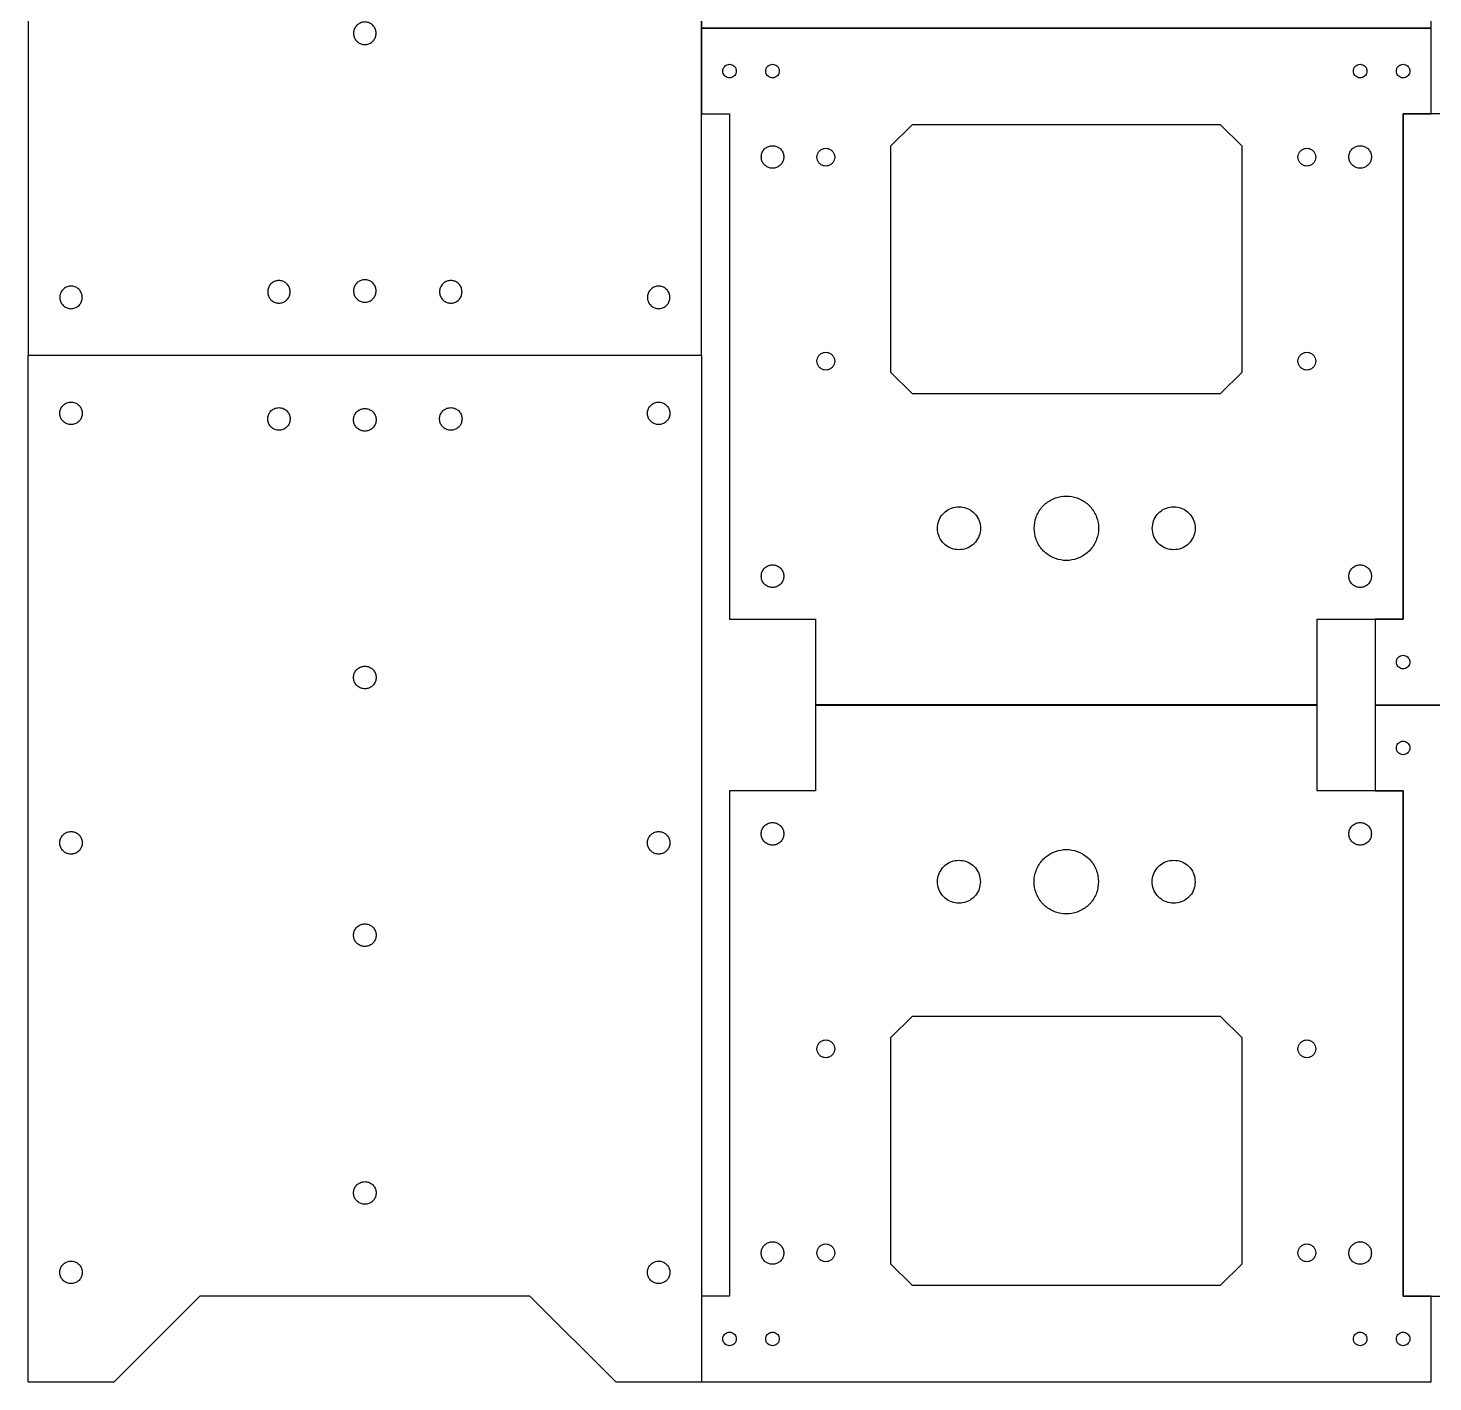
# Model space of a CAD drawing. Extents: x -80 to 731, y 0 to 550.
# Drawn here: x -79.9 to 247.2, y 0.1 to 315.3 of the extents above; entities that cross this region are included whole.
import ezdxf

# ---------------------------------------------------------------- set-up
doc = ezdxf.new("R2010")
doc.units = 0
doc.layers.add('Layer_1', color=7, linetype='CONTINUOUS')

msp = doc.modelspace()

# ---------------------------------------------------------------- linework, layer by layer
at = {"layer": 'Layer_1', "color": 7}
for p, q in [((-79.85889, 478.141093), (-79.85889, 239.141103)), ((76.941113, 239.141103), (76.941113, 478.141093)), ((76.941113, 335.341074), (76.941113, 315.341086)), ((246.741112, 315.341086), (246.741112, 335.341074)), ((1.166111, 314.141103), (1.166111, 314.141103)), ((246.741112, 315.341086), (76.941113, 315.341086)), ((76.941113, 315.341086), (76.941113, 295.341098)), ((76.941113, 315.341086), (246.741112, 315.341086)), ((246.741112, 295.341098), (246.741112, 315.341086)), ((81.866113, 305.341106), (81.866113, 305.341106)), ((91.866113, 305.341106), (91.866113, 305.341106)), ((228.666113, 305.341106), (228.666113, 305.341106)), ((238.666113, 305.341106), (238.666113, 305.341106)), ((76.941113, 295.341098), (83.441111, 295.341098)), ((83.441111, 295.341098), (83.441111, 177.741093)), ((240.241114, 177.741093), (240.241114, 295.341098)), ((240.241114, 295.341098), (246.741112, 295.341098)), ((260.241138, 295.341058), (240.241136, 295.341058)), ((240.241136, 295.341058), (240.241136, 177.741054)), ((125.941114, 292.841089), (120.941112, 287.841099)), ((197.741111, 292.841089), (125.941114, 292.841089)), ((202.741112, 287.841099), (197.741111, 292.841089)), ((120.941112, 287.841099), (120.941112, 235.241094)), ((202.741112, 235.241094), (202.741112, 287.841099)), ((90.816111, 285.34109), (90.816111, 285.34109)), ((103.766112, 285.29108), (103.766112, 285.29108)), ((215.766111, 285.29108), (215.766111, 285.29108)), ((227.616111, 285.34109), (227.616111, 285.34109)), ((-67.233887, 252.641101), (-67.233887, 252.641101)), ((-18.833889, 253.930854), (-18.833889, 253.930854)), ((1.166111, 254.141101), (1.166111, 254.141101)), ((21.166112, 253.930854), (21.166112, 253.930854)), ((69.566113, 252.641101), (69.566113, 252.641101)), ((76.941113, 239.141103), (-79.85889, 239.141103)), ((-79.85889, 0.141112), (-79.85889, 239.141103)), ((76.941113, 239.141103), (-79.85889, 239.141103)), ((76.941113, 239.141103), (76.941113, 0.141112)), ((103.766112, 237.791093), (103.766112, 237.791093)), ((215.766111, 237.791093), (215.766111, 237.791093)), ((120.941112, 235.241094), (125.941114, 230.241093)), ((197.741111, 230.241093), (202.741112, 235.241094)), ((125.941114, 230.241093), (197.741111, 230.241093)), ((-67.233887, 225.641105), (-67.233887, 225.641105)), ((-18.833889, 224.351352), (-18.833889, 224.351352)), ((1.166111, 224.141105), (1.166111, 224.141105)), ((21.166112, 224.351352), (21.166112, 224.351352)), ((69.566113, 225.641105), (69.566113, 225.641105)), ((131.841113, 198.891095), (131.841113, 198.891095)), ((154.341112, 198.891095), (154.341112, 198.891095)), ((181.841112, 198.891095), (181.841112, 198.891095)), ((90.816111, 187.741093), (90.816111, 187.741093)), ((227.616111, 187.741093), (227.616111, 187.741093)), ((83.441111, 177.741093), (103.441113, 177.741093)), ((103.441113, 177.741093), (103.441113, 157.741094)), ((220.241111, 157.741094), (220.241111, 177.741093)), ((220.241111, 177.741093), (240.241114, 177.741093)), ((240.241136, 177.741054), (233.741138, 177.741054)), ((233.741138, 177.741054), (233.741138, 157.741065)), ((241.816136, 167.741045), (241.816136, 167.741045)), ((1.166111, 164.141103), (1.166111, 164.141103)), ((220.241111, 157.741105), (103.441113, 157.741105)), ((103.441113, 157.741105), (103.441113, 137.741105)), ((103.441113, 157.741094), (220.241111, 157.741094)), ((220.241111, 137.741105), (220.241111, 157.741105)), ((403.541109, 157.741085), (233.74111, 157.741085)), ((233.74111, 157.741085), (233.74111, 137.741097)), ((233.741138, 157.741065), (403.541137, 157.741065)), ((238.66611, 147.741105), (238.66611, 147.741105)), ((103.441113, 137.741105), (83.441111, 137.741105)), ((83.441111, 137.741105), (83.441111, 20.141101)), ((240.241114, 137.741105), (220.241111, 137.741105)), ((233.74111, 137.741097), (240.241108, 137.741097)), ((240.241108, 137.741097), (240.241108, 20.141092)), ((240.241114, 20.141101), (240.241114, 137.741105)), ((96.066113, 127.741106), (96.066113, 127.741106)), ((232.866113, 127.741106), (232.866113, 127.741106)), ((-67.233887, 125.641104), (-67.233887, 125.641104)), ((69.566113, 125.641104), (69.566113, 125.641104)), ((141.841112, 116.591104), (141.841112, 116.591104)), ((169.341112, 116.591104), (169.341112, 116.591104)), ((191.841112, 116.591104), (191.841112, 116.591104)), ((1.166111, 104.141105), (1.166111, 104.141105)), ((125.941114, 85.241106), (120.941112, 80.241105)), ((197.741111, 85.241106), (125.941114, 85.241106)), ((202.741112, 80.241105), (197.741111, 85.241106)), ((120.941112, 80.241105), (120.941112, 27.6411)), ((202.741112, 27.6411), (202.741112, 80.241105)), ((107.916114, 77.691106), (107.916114, 77.691106)), ((219.916113, 77.691106), (219.916113, 77.691106)), ((1.166111, 44.141109), (1.166111, 44.141109)), ((96.066113, 30.141109), (96.066113, 30.141109)), ((107.916114, 30.191119), (107.916114, 30.191119)), ((219.916113, 30.191119), (219.916113, 30.191119)), ((232.866113, 30.141109), (232.866113, 30.141109)), ((120.941112, 27.6411), (125.941114, 22.64111)), ((197.741111, 22.64111), (202.741112, 27.6411)), ((-67.233887, 25.641104), (-67.233887, 25.641104)), ((69.566113, 25.641104), (69.566113, 25.641104)), ((-59.858887, 0.141112), (-39.858888, 20.141101)), ((36.941111, 20.141101), (-39.858888, 20.141101)), ((36.941111, 20.141101), (56.94111, 0.141112)), ((83.441111, 20.141101), (76.941113, 20.141101)), ((76.941113, 20.141101), (76.941113, 0.141112)), ((125.941114, 22.64111), (197.741111, 22.64111)), ((240.241108, 20.141092), (260.24111, 20.141092)), ((246.741112, 20.141101), (240.241114, 20.141101)), ((246.741112, 0.141112), (246.741112, 20.141101)), ((85.016111, 10.141092), (85.016111, 10.141092)), ((95.016111, 10.141092), (95.016111, 10.141092)), ((231.816111, 10.141092), (231.816111, 10.141092)), ((241.816111, 10.141092), (241.816111, 10.141092)), ((-79.85889, 0.141112), (-59.858887, 0.141112)), ((56.94111, 0.141112), (76.941113, 0.141112)), ((76.941113, 0.141112), (246.741112, 0.141112))]:
    msp.add_line(p, q, dxfattribs=at)
for points, knots in [([(1.166111, 314.141103), (1.134748, 313.834202), (1.07247, 313.224792), (0.589296, 312.419447), (-0.118155, 311.820695), (-0.994198, 311.503136), (-1.92378, 311.503136), (-2.798596, 311.820695), (-3.510946, 312.419447), (-3.975918, 313.224792), (-4.138263, 314.141102), (-3.975918, 315.057413), (-3.510945, 315.862757), (-2.798597, 316.46151), (-1.923779, 316.779067), (-0.994199, 316.779067), (-0.118154, 316.46151), (0.589295, 315.862757), (1.07247, 315.057413), (1.134748, 314.448003), (1.166111, 314.141103)], [0, 0, 0, 0, 0.916031, 1.818952, 2.734983, 3.651014, 4.553935, 5.469966, 6.385997, 7.288918, 8.204949, 9.120979, 10.0239, 10.939932, 11.855962, 12.758883, 13.674914, 14.590945, 15.493866, 16.409896, 16.409896, 16.409896, 16.409896]), ([(81.866113, 305.341106), (81.884863, 305.156905), (81.922094, 304.791144), (82.211945, 304.307717), (82.636472, 303.948299), (83.162217, 303.757639), (83.720128, 303.757639), (84.24514, 303.948299), (84.672595, 304.307717), (84.951565, 304.791144), (85.048618, 305.3411), (84.951563, 305.891056), (84.672589, 306.374474), (84.245151, 306.73392), (83.720122, 306.924549), (83.162223, 306.924549), (82.636461, 306.73392), (82.211951, 306.374474), (81.922096, 305.891056), (81.884864, 305.525301), (81.866113, 305.341106)], [0, 0, 0, 0, 0.549773, 1.091665, 1.641429, 2.1912, 2.733094, 3.282865, 3.832629, 4.374522, 4.924294, 5.474048, 6.015941, 6.565716, 7.115481, 7.657376, 8.20714, 8.756916, 9.298808, 9.848562, 9.848562, 9.848562, 9.848562]), ([(91.866113, 305.341106), (91.884863, 305.156905), (91.922094, 304.791144), (92.211946, 304.307718), (92.636472, 303.948299), (93.162217, 303.757639), (93.720127, 303.757639), (94.245139, 303.948299), (94.672595, 304.307717), (94.951564, 304.791144), (95.048618, 305.3411), (94.951562, 305.891056), (94.672589, 306.374474), (94.245151, 306.73392), (93.720122, 306.924549), (93.162223, 306.924549), (92.636461, 306.73392), (92.211952, 306.374473), (91.922096, 305.891056), (91.884864, 305.525301), (91.866113, 305.341106)], [0, 0, 0, 0, 0.549773, 1.091666, 1.641428, 2.191199, 2.733094, 3.282865, 3.832628, 4.374521, 4.924294, 5.474048, 6.01594, 6.565716, 7.11548, 7.657375, 8.20714, 8.756914, 9.298807, 9.848561, 9.848561, 9.848561, 9.848561]), ([(228.666113, 305.341106), (228.684863, 305.156905), (228.722093, 304.791144), (229.011945, 304.307717), (229.436472, 303.948299), (229.962217, 303.757639), (230.520128, 303.757639), (231.045139, 303.948299), (231.472594, 304.307718), (231.751564, 304.791144), (231.848618, 305.3411), (231.751562, 305.891056), (231.472588, 306.374473), (231.045151, 306.73392), (230.520122, 306.924549), (229.962223, 306.924549), (229.436461, 306.73392), (229.011951, 306.374474), (228.722096, 305.891056), (228.684864, 305.525301), (228.666113, 305.341106)], [0, 0, 0, 0, 0.549773, 1.091665, 1.641429, 2.1912, 2.733094, 3.282865, 3.832628, 4.374521, 4.924294, 5.474048, 6.015941, 6.565715, 7.11548, 7.657374, 8.207139, 8.756915, 9.298807, 9.848561, 9.848561, 9.848561, 9.848561]), ([(238.666113, 305.341106), (238.684863, 305.156905), (238.722093, 304.791144), (239.011945, 304.307717), (239.436472, 303.948299), (239.962217, 303.757639), (240.520127, 303.757639), (241.045139, 303.948299), (241.472595, 304.307717), (241.751564, 304.791144), (241.848618, 305.3411), (241.751562, 305.891056), (241.472589, 306.374474), (241.04515, 306.73392), (240.520121, 306.924549), (239.962223, 306.924549), (239.43646, 306.73392), (239.011951, 306.374474), (238.722096, 305.891056), (238.684863, 305.525301), (238.666113, 305.341106)], [0, 0, 0, 0, 0.549773, 1.091665, 1.641429, 2.1912, 2.733094, 3.282865, 3.832629, 4.374522, 4.924294, 5.474048, 6.015941, 6.565716, 7.115481, 7.657376, 8.20714, 8.756916, 9.298808, 9.848562, 9.848562, 9.848562, 9.848562]), ([(90.816111, 285.34109), (90.847475, 285.034188), (90.909753, 284.424778), (91.392925, 283.619433), (92.100386, 283.020702), (92.976422, 282.703139), (93.906005, 282.70314), (94.780815, 283.020701), (95.493174, 283.619434), (95.958143, 284.424779), (96.120488, 285.34109), (95.958142, 286.257404), (95.49317, 287.062752), (94.780822, 287.661509), (93.906004, 287.979067), (92.976423, 287.979067), (92.100379, 287.661508), (91.392928, 287.062752), (90.909753, 286.257404), (90.847475, 285.647992), (90.816111, 285.34109)], [0, 0, 0, 0, 0.916034, 1.818953, 2.734974, 3.651004, 4.553925, 5.469957, 6.385976, 7.288895, 8.204928, 9.120963, 10.023888, 10.93992, 11.855952, 12.758873, 13.674903, 14.590937, 15.493862, 16.409897, 16.409897, 16.409897, 16.409897]), ([(227.616111, 285.34109), (227.647475, 285.034188), (227.709753, 284.424778), (228.192924, 283.619434), (228.900384, 283.020701), (229.776421, 282.70314), (230.706004, 282.703139), (231.580812, 283.020702), (232.293173, 283.619433), (232.758143, 284.424778), (232.920488, 285.34109), (232.758142, 286.257404), (232.293169, 287.062752), (231.58082, 287.661508), (230.706003, 287.979067), (229.776422, 287.979067), (228.900377, 287.661509), (228.192927, 287.062752), (227.709753, 286.257404), (227.647475, 285.647992), (227.616111, 285.34109)], [0, 0, 0, 0, 0.916034, 1.818952, 2.734972, 3.651004, 4.553925, 5.469955, 6.385976, 7.288895, 8.204928, 9.120963, 10.023889, 10.939922, 11.855952, 12.758873, 13.674905, 14.590937, 15.493862, 16.409897, 16.409897, 16.409897, 16.409897]), ([(103.766112, 285.29108), (103.790904, 285.048485), (103.840134, 284.566766), (104.222073, 283.930165), (104.781293, 283.456863), (105.473785, 283.205834), (106.208598, 283.205834), (106.900119, 283.456864), (107.463212, 283.930165), (107.830764, 284.566765), (107.959095, 285.291086), (107.830766, 286.01541), (107.463214, 286.652021), (106.900119, 287.125324), (106.208598, 287.376354), (105.473785, 287.376353), (104.781293, 287.125325), (104.222071, 286.652021), (103.840132, 286.015409), (103.790904, 285.533681), (103.766112, 285.29108)], [0, 0, 0, 0, 0.724091, 1.437825, 2.161929, 2.886031, 3.599769, 4.32387, 5.047974, 5.761709, 6.4858, 7.20991, 7.923652, 8.647756, 9.371857, 10.085595, 10.809698, 11.533802, 12.247543, 12.971653, 12.971653, 12.971653, 12.971653]), ([(215.766111, 285.29108), (215.790903, 285.048485), (215.840134, 284.566765), (216.222075, 283.930165), (216.781295, 283.456864), (217.473785, 283.205834), (218.208599, 283.205834), (218.90012, 283.456863), (219.463213, 283.930165), (219.830764, 284.566766), (219.959094, 285.291086), (219.830765, 286.015409), (219.463215, 286.652021), (218.90012, 287.125325), (218.208599, 287.376353), (217.473785, 287.376354), (216.781294, 287.125324), (216.222072, 286.652021), (215.840132, 286.01541), (215.790903, 285.533681), (215.766111, 285.29108)], [0, 0, 0, 0, 0.724091, 1.437826, 2.16193, 2.886031, 3.599769, 4.323871, 5.047975, 5.761709, 6.4858, 7.20991, 7.923651, 8.647755, 9.371858, 10.085596, 10.809697, 11.533801, 12.247543, 12.971653, 12.971653, 12.971653, 12.971653]), ([(-67.233887, 252.641101), (-67.265251, 252.334201), (-67.327529, 251.724791), (-67.810705, 250.919448), (-68.518153, 250.320693), (-69.394198, 250.003137), (-70.323779, 250.003137), (-71.198596, 250.320694), (-71.910945, 250.919447), (-72.375919, 251.724791), (-72.538264, 252.641102), (-72.375918, 253.557412), (-71.910945, 254.362757), (-71.198595, 254.961508), (-70.323779, 255.279068), (-69.394198, 255.279068), (-68.518154, 254.961509), (-67.810704, 254.362757), (-67.327529, 253.557412), (-67.265251, 252.948002), (-67.233887, 252.641101)], [0, 0, 0, 0, 0.91603, 1.818952, 2.734982, 3.651013, 4.553934, 5.469964, 6.385996, 7.288917, 8.204948, 9.120979, 10.023901, 10.939932, 11.855962, 12.758883, 13.674915, 14.590945, 15.493867, 16.409898, 16.409898, 16.409898, 16.409898]), ([(-18.833889, 253.930854), (-18.865252, 253.623953), (-18.92753, 253.014544), (-19.410705, 252.2092), (-20.118154, 251.610446), (-20.994199, 251.29289), (-21.923779, 251.29289), (-22.798597, 251.610446), (-23.510945, 252.2092), (-23.975918, 253.014544), (-24.138263, 253.930854), (-23.975918, 254.847164), (-23.510945, 255.652508), (-22.798596, 256.251261), (-21.92378, 256.56882), (-20.994198, 256.56882), (-20.118155, 256.251261), (-19.410705, 255.652508), (-18.92753, 254.847164), (-18.865252, 254.237755), (-18.833889, 253.930854)], [0, 0, 0, 0, 0.91603, 1.818951, 2.734983, 3.651013, 4.553934, 5.469964, 6.385996, 7.288917, 8.204947, 9.120977, 10.023898, 10.93993, 11.855961, 12.758882, 13.674913, 14.590944, 15.493865, 16.409895, 16.409895, 16.409895, 16.409895]), ([(1.166111, 254.141101), (1.134748, 253.8342), (1.07247, 253.224791), (0.589295, 252.419447), (-0.118154, 251.820694), (-0.994199, 251.503137), (-1.923779, 251.503137), (-2.798597, 251.820694), (-3.510945, 252.419447), (-3.975918, 253.224791), (-4.138263, 254.141101), (-3.975918, 255.057412), (-3.510946, 255.862757), (-2.798596, 256.461508), (-1.92378, 256.779068), (-0.994198, 256.779068), (-0.118155, 256.461508), (0.589296, 255.862757), (1.07247, 255.057412), (1.134748, 254.448002), (1.166111, 254.141101)], [0, 0, 0, 0, 0.91603, 1.818951, 2.734983, 3.651013, 4.553934, 5.469965, 6.385996, 7.288917, 8.204947, 9.120978, 10.0239, 10.93993, 11.855961, 12.758882, 13.674913, 14.590944, 15.493865, 16.409896, 16.409896, 16.409896, 16.409896]), ([(21.166112, 253.930854), (21.134748, 253.623953), (21.07247, 253.014544), (20.589295, 252.2092), (19.881846, 251.610446), (19.005801, 251.29289), (18.076221, 251.29289), (17.201403, 251.610446), (16.489055, 252.2092), (16.024082, 253.014544), (15.861737, 253.930854), (16.024082, 254.847164), (16.489055, 255.652508), (17.201403, 256.251262), (18.076221, 256.568818), (19.005801, 256.568818), (19.881846, 256.251262), (20.589295, 255.652508), (21.07247, 254.847164), (21.134748, 254.237755), (21.166112, 253.930854)], [0, 0, 0, 0, 0.91603, 1.818951, 2.734983, 3.651013, 4.553934, 5.469964, 6.385996, 7.288917, 8.204947, 9.120977, 10.023898, 10.93993, 11.85596, 12.758881, 13.674911, 14.590943, 15.493864, 16.409894, 16.409894, 16.409894, 16.409894]), ([(69.566113, 252.641101), (69.534749, 252.334201), (69.472471, 251.724791), (68.989295, 250.919447), (68.281845, 250.320694), (67.4058, 250.003137), (66.47622, 250.003137), (65.601402, 250.320693), (64.889055, 250.919448), (64.424082, 251.724791), (64.261736, 252.641102), (64.424082, 253.557412), (64.889054, 254.362757), (65.601403, 254.961509), (66.47622, 255.279068), (67.405801, 255.279068), (68.281844, 254.961508), (68.989295, 254.362757), (69.472471, 253.557412), (69.534749, 252.948002), (69.566113, 252.641101)], [0, 0, 0, 0, 0.91603, 1.818952, 2.734984, 3.651014, 4.553934, 5.469966, 6.385996, 7.288917, 8.204948, 9.120979, 10.023901, 10.93993, 11.855962, 12.758883, 13.674913, 14.590945, 15.493867, 16.409898, 16.409898, 16.409898, 16.409898]), ([(103.766112, 237.791093), (103.790904, 237.548495), (103.840133, 237.066772), (104.222071, 236.430166), (104.781294, 235.956867), (105.473786, 235.705846), (106.208597, 235.705845), (106.900119, 235.956868), (107.463214, 236.430166), (107.830765, 237.066772), (107.959096, 237.791093), (107.830765, 238.515415), (107.463214, 239.152021), (106.900119, 239.625321), (106.208597, 239.876343), (105.473786, 239.876343), (104.781293, 239.625322), (104.222071, 239.152021), (103.840133, 238.515415), (103.790904, 238.033691), (103.766112, 237.791093)], [0, 0, 0, 0, 0.7241, 1.437837, 2.161938, 2.886039, 3.599776, 4.323876, 5.047977, 5.761715, 6.485815, 7.209916, 7.923654, 8.647756, 9.371855, 10.085593, 10.809694, 11.533795, 12.247533, 12.971634, 12.971634, 12.971634, 12.971634]), ([(215.766111, 237.791093), (215.790903, 237.548495), (215.840133, 237.066771), (216.222072, 236.430166), (216.781295, 235.956868), (217.473786, 235.705845), (218.208598, 235.705846), (218.90012, 235.956867), (219.463215, 236.430166), (219.830764, 237.066772), (219.959094, 237.791093), (219.830765, 238.515415), (219.463215, 239.152021), (218.90012, 239.625322), (218.208598, 239.876343), (217.473786, 239.876343), (216.781294, 239.625321), (216.222073, 239.152021), (215.840133, 238.515415), (215.790903, 238.033691), (215.766111, 237.791093)], [0, 0, 0, 0, 0.7241, 1.437838, 2.161939, 2.886038, 3.599776, 4.323877, 5.047977, 5.761715, 6.485815, 7.209916, 7.923654, 8.647755, 9.371856, 10.085593, 10.809693, 11.533794, 12.247533, 12.971634, 12.971634, 12.971634, 12.971634]), ([(-67.233887, 225.641105), (-67.265251, 225.948005), (-67.327529, 226.557415), (-67.810705, 227.362758), (-68.518153, 227.961513), (-69.394198, 228.279068), (-70.323779, 228.279069), (-71.198596, 227.961511), (-71.910945, 227.362759), (-72.375919, 226.557415), (-72.538264, 225.641104), (-72.375918, 224.724794), (-71.910945, 223.919449), (-71.198595, 223.320698), (-70.323779, 223.003138), (-69.394198, 223.003138), (-68.518154, 223.320697), (-67.810704, 223.919449), (-67.327529, 224.724794), (-67.265251, 225.334204), (-67.233887, 225.641105)], [0, 0, 0, 0, 0.91603, 1.818952, 2.734982, 3.651013, 4.553934, 5.469964, 6.385996, 7.288917, 8.204948, 9.120979, 10.023901, 10.939932, 11.855962, 12.758883, 13.674915, 14.590945, 15.493867, 16.409898, 16.409898, 16.409898, 16.409898]), ([(-18.833889, 224.351352), (-18.865252, 224.658253), (-18.92753, 225.267662), (-19.410705, 226.073006), (-20.118154, 226.671759), (-20.994199, 226.989316), (-21.923779, 226.989316), (-22.798597, 226.671759), (-23.510945, 226.073006), (-23.975918, 225.267662), (-24.138263, 224.351352), (-23.975918, 223.435042), (-23.510945, 222.629697), (-22.798596, 222.030945), (-21.92378, 221.713385), (-20.994198, 221.713385), (-20.118155, 222.030945), (-19.410705, 222.629697), (-18.92753, 223.435042), (-18.865252, 224.044451), (-18.833889, 224.351352)], [0, 0, 0, 0, 0.91603, 1.818951, 2.734983, 3.651013, 4.553934, 5.469964, 6.385996, 7.288917, 8.204947, 9.120977, 10.023898, 10.93993, 11.855961, 12.758882, 13.674913, 14.590944, 15.493865, 16.409895, 16.409895, 16.409895, 16.409895]), ([(1.166111, 224.141105), (1.134748, 224.448005), (1.07247, 225.057415), (0.589295, 225.862759), (-0.118154, 226.461512), (-0.994199, 226.779069), (-1.923779, 226.779069), (-2.798597, 226.461512), (-3.510945, 225.862759), (-3.975918, 225.057415), (-4.138263, 224.141104), (-3.975918, 223.224794), (-3.510946, 222.419449), (-2.798596, 221.820698), (-1.92378, 221.503138), (-0.994198, 221.503138), (-0.118155, 221.820698), (0.589296, 222.419449), (1.07247, 223.224794), (1.134748, 223.834204), (1.166111, 224.141105)], [0, 0, 0, 0, 0.91603, 1.818951, 2.734983, 3.651013, 4.553934, 5.469965, 6.385996, 7.288917, 8.204947, 9.120978, 10.0239, 10.93993, 11.855961, 12.758882, 13.674913, 14.590944, 15.493865, 16.409896, 16.409896, 16.409896, 16.409896]), ([(21.166112, 224.351352), (21.134748, 224.658253), (21.07247, 225.267662), (20.589295, 226.073006), (19.881846, 226.671759), (19.005801, 226.989316), (18.076221, 226.989316), (17.201403, 226.671759), (16.489055, 226.073006), (16.024082, 225.267662), (15.861737, 224.351352), (16.024082, 223.435042), (16.489055, 222.629698), (17.201403, 222.030944), (18.076221, 221.713388), (19.005801, 221.713388), (19.881846, 222.030944), (20.589295, 222.629698), (21.07247, 223.435042), (21.134748, 224.044451), (21.166112, 224.351352)], [0, 0, 0, 0, 0.91603, 1.818951, 2.734983, 3.651013, 4.553934, 5.469964, 6.385996, 7.288917, 8.204947, 9.120977, 10.023898, 10.93993, 11.85596, 12.758881, 13.674911, 14.590943, 15.493864, 16.409894, 16.409894, 16.409894, 16.409894]), ([(69.566113, 225.641105), (69.534749, 225.948005), (69.472471, 226.557415), (68.989295, 227.362759), (68.281845, 227.961511), (67.4058, 228.279069), (66.47622, 228.279068), (65.601402, 227.961513), (64.889055, 227.362758), (64.424082, 226.557415), (64.261736, 225.641104), (64.424082, 224.724794), (64.889054, 223.919449), (65.601403, 223.320697), (66.47622, 223.003138), (67.405801, 223.003138), (68.281844, 223.320698), (68.989295, 223.919449), (69.472471, 224.724794), (69.534749, 225.334204), (69.566113, 225.641105)], [0, 0, 0, 0, 0.91603, 1.818952, 2.734984, 3.651014, 4.553934, 5.469966, 6.385996, 7.288917, 8.204948, 9.120979, 10.023901, 10.93993, 11.855962, 12.758883, 13.674913, 14.590945, 15.493867, 16.409898, 16.409898, 16.409898, 16.409898]), ([(154.341112, 198.891095), (154.430722, 198.014234), (154.608659, 196.273063), (155.989159, 193.972079), (158.010445, 192.261359), (160.513427, 191.35405), (163.169372, 191.35405), (165.668849, 192.261359), (167.704132, 193.972079), (169.032625, 196.273063), (169.496468, 198.891094), (169.032625, 201.509124), (167.704132, 203.810107), (165.668849, 205.520828), (163.169372, 206.428137), (160.513427, 206.428137), (158.010445, 205.520828), (155.989159, 203.810107), (154.608659, 201.509124), (154.430722, 199.767954), (154.341112, 198.891095)], [0, 0, 0, 0, 2.617232, 5.197007, 7.814237, 10.431468, 13.011242, 15.628473, 18.245704, 20.825478, 23.442711, 26.059941, 28.639715, 31.256945, 33.874176, 36.45395, 39.071181, 41.688412, 44.268186, 46.885416, 46.885416, 46.885416, 46.885416]), ([(131.841113, 198.891095), (131.900853, 198.306521), (132.019477, 197.145741), (132.93981, 195.611751), (134.287334, 194.471272), (135.955988, 193.866397), (137.726619, 193.866397), (139.392936, 194.471272), (140.749792, 195.611752), (141.635454, 197.145741), (141.944683, 198.891094), (141.635453, 200.636447), (140.749791, 202.170435), (139.392937, 203.310918), (137.726619, 203.915789), (135.955988, 203.915789), (134.287333, 203.310918), (132.939811, 202.170436), (132.019477, 200.636447), (131.900853, 199.475667), (131.841113, 198.891095)], [0, 0, 0, 0, 1.744821, 3.46467, 5.20949, 6.954311, 8.674161, 10.418982, 12.163802, 13.883652, 15.628473, 17.373292, 19.093141, 20.837963, 22.582783, 24.302633, 26.047453, 27.792274, 29.512124, 31.256943, 31.256943, 31.256943, 31.256943]), ([(181.841112, 198.891095), (181.900852, 198.306521), (182.019477, 197.145741), (182.93981, 195.611752), (184.287334, 194.471272), (185.955988, 193.866397), (187.72662, 193.866397), (189.392936, 194.471272), (190.749792, 195.611751), (191.635453, 197.145741), (191.944682, 198.891094), (191.635453, 200.636447), (190.749791, 202.170436), (189.392937, 203.310918), (187.726619, 203.915789), (185.955989, 203.915789), (184.287333, 203.310918), (182.939811, 202.170435), (182.019477, 200.636447), (181.900852, 199.475667), (181.841112, 198.891095)], [0, 0, 0, 0, 1.744821, 3.464671, 5.209491, 6.954312, 8.674161, 10.418982, 12.163802, 13.883652, 15.628473, 17.373292, 19.093141, 20.837962, 22.582783, 24.302632, 26.047453, 27.792274, 29.512124, 31.256943, 31.256943, 31.256943, 31.256943]), ([(90.816111, 187.741093), (90.847475, 187.434192), (90.909753, 186.824782), (91.392929, 186.019438), (92.100379, 185.420686), (92.976423, 185.103128), (93.906004, 185.103129), (94.780821, 185.420685), (95.493169, 186.019439), (95.958142, 186.824782), (96.120488, 187.741093), (95.958142, 188.657404), (95.49317, 189.462748), (94.780821, 190.0615), (93.906004, 190.379059), (92.976423, 190.37906), (92.10038, 190.061499), (91.392929, 189.462749), (90.909753, 188.657404), (90.847475, 188.047994), (90.816111, 187.741093)], [0, 0, 0, 0, 0.91603, 1.818952, 2.734984, 3.651014, 4.553934, 5.469966, 6.385996, 7.288917, 8.204948, 9.120979, 10.023901, 10.93993, 11.855962, 12.758883, 13.674913, 14.590945, 15.493867, 16.409898, 16.409898, 16.409898, 16.409898]), ([(227.616111, 187.741093), (227.647475, 187.434192), (227.709753, 186.824782), (228.192928, 186.019439), (228.900377, 185.420685), (229.776422, 185.103129), (230.706002, 185.103128), (231.580819, 185.420686), (232.293168, 186.019438), (232.758142, 186.824782), (232.920488, 187.741093), (232.758142, 188.657404), (232.293169, 189.462749), (231.580819, 190.061499), (230.706003, 190.37906), (229.776421, 190.379059), (228.900378, 190.0615), (228.192928, 189.462748), (227.709753, 188.657404), (227.647475, 188.047994), (227.616111, 187.741093)], [0, 0, 0, 0, 0.91603, 1.818952, 2.734982, 3.651013, 4.553934, 5.469964, 6.385996, 7.288917, 8.204948, 9.120979, 10.023901, 10.939932, 11.855962, 12.758883, 13.674915, 14.590945, 15.493867, 16.409898, 16.409898, 16.409898, 16.409898]), ([(241.816136, 167.741045), (241.797387, 167.925246), (241.760156, 168.291007), (241.470305, 168.774434), (241.045778, 169.133852), (240.520033, 169.324512), (239.962122, 169.324512), (239.43711, 169.133852), (239.009655, 168.774434), (238.730685, 168.291007), (238.633632, 167.741052), (238.730687, 167.191095), (239.009661, 166.707678), (239.437099, 166.348232), (239.962128, 166.157602), (240.520027, 166.157602), (241.045789, 166.348232), (241.470299, 166.707678), (241.760154, 167.191095), (241.797386, 167.556851), (241.816136, 167.741045)], [0, 0, 0, 0, 0.549773, 1.091665, 1.641429, 2.1912, 2.733094, 3.282865, 3.832629, 4.374522, 4.924294, 5.474048, 6.015941, 6.565716, 7.115481, 7.657376, 8.20714, 8.756916, 9.298808, 9.848562, 9.848562, 9.848562, 9.848562]), ([(1.166111, 164.141103), (1.134748, 164.448004), (1.07247, 165.057414), (0.589296, 165.862759), (-0.118155, 166.46151), (-0.994198, 166.77907), (-1.92378, 166.77907), (-2.798596, 166.46151), (-3.510946, 165.862759), (-3.975918, 165.057414), (-4.138263, 164.141104), (-3.975918, 163.224793), (-3.510945, 162.419449), (-2.798597, 161.820696), (-1.923779, 161.503139), (-0.994199, 161.503139), (-0.118154, 161.820696), (0.589295, 162.419449), (1.07247, 163.224793), (1.134748, 163.834203), (1.166111, 164.141103)], [0, 0, 0, 0, 0.916031, 1.818952, 2.734983, 3.651014, 4.553935, 5.469966, 6.385997, 7.288918, 8.204949, 9.120979, 10.0239, 10.939932, 11.855962, 12.758883, 13.674914, 14.590945, 15.493866, 16.409896, 16.409896, 16.409896, 16.409896]), ([(238.66611, 147.741105), (238.68486, 147.556904), (238.72209, 147.191143), (239.011942, 146.707716), (239.436469, 146.348298), (239.962214, 146.157638), (240.520125, 146.157638), (241.045136, 146.348298), (241.472592, 146.707716), (241.751562, 147.191143), (241.848615, 147.741099), (241.751559, 148.291055), (241.472586, 148.774473), (241.045148, 149.133919), (240.520119, 149.324548), (239.96222, 149.324548), (239.436458, 149.133919), (239.011948, 148.774473), (238.722093, 148.291055), (238.684861, 147.9253), (238.66611, 147.741105)], [0, 0, 0, 0, 0.549773, 1.091665, 1.641429, 2.1912, 2.733094, 3.282865, 3.832629, 4.374522, 4.924294, 5.474048, 6.015941, 6.565716, 7.115481, 7.657376, 8.20714, 8.756916, 9.298808, 9.848562, 9.848562, 9.848562, 9.848562]), ([(-67.233887, 125.641104), (-67.265251, 125.948005), (-67.327529, 126.557414), (-67.810705, 127.362758), (-68.518154, 127.961512), (-69.394198, 128.27907), (-70.323779, 128.279071), (-71.198595, 127.961511), (-71.910945, 127.362759), (-72.375919, 126.557415), (-72.538264, 125.641104), (-72.375919, 124.724794), (-71.910945, 123.91945), (-71.198595, 123.320698), (-70.323779, 123.003137), (-69.394198, 123.003138), (-68.518154, 123.320697), (-67.810705, 123.91945), (-67.327529, 124.724794), (-67.265251, 125.334203), (-67.233887, 125.641104)], [0, 0, 0, 0, 0.91603, 1.818952, 2.734982, 3.651014, 4.553935, 5.469965, 6.385997, 7.288919, 8.204949, 9.12098, 10.023901, 10.939933, 11.855963, 12.758884, 13.674916, 14.590947, 15.493868, 16.409898, 16.409898, 16.409898, 16.409898]), ([(69.566113, 125.641104), (69.534749, 125.948005), (69.472471, 126.557415), (68.989295, 127.362759), (68.281844, 127.961511), (67.405801, 128.279071), (66.47622, 128.27907), (65.601403, 127.961512), (64.889054, 127.362758), (64.424082, 126.557414), (64.261736, 125.641104), (64.424082, 124.724794), (64.889054, 123.91945), (65.601403, 123.320697), (66.47622, 123.003138), (67.405801, 123.003137), (68.281844, 123.320698), (68.989295, 123.91945), (69.472471, 124.724794), (69.534749, 125.334203), (69.566113, 125.641104)], [0, 0, 0, 0, 0.91603, 1.818952, 2.734984, 3.651014, 4.553935, 5.469967, 6.385998, 7.288919, 8.204949, 9.12098, 10.023901, 10.939931, 11.855963, 12.758884, 13.674914, 14.590946, 15.493868, 16.409898, 16.409898, 16.409898, 16.409898]), ([(96.066113, 127.741106), (96.03475, 128.048006), (95.972472, 128.657416), (95.489296, 129.462759), (94.781847, 130.061514), (93.905803, 130.379069), (92.976222, 130.37907), (92.101405, 130.061513), (91.389056, 129.46276), (90.924082, 128.657416), (90.761736, 127.741105), (90.924082, 126.824795), (91.389055, 126.01945), (92.101406, 125.420699), (92.976222, 125.103139), (93.905803, 125.103139), (94.781846, 125.420698), (95.489297, 126.01945), (95.972472, 126.824795), (96.03475, 127.434205), (96.066113, 127.741106)], [0, 0, 0, 0, 0.91603, 1.818952, 2.734982, 3.651013, 4.553934, 5.469964, 6.385996, 7.288917, 8.204948, 9.120979, 10.023901, 10.939932, 11.855962, 12.758883, 13.674915, 14.590945, 15.493867, 16.409898, 16.409898, 16.409898, 16.409898]), ([(232.866113, 127.741106), (232.83475, 128.048006), (232.772472, 128.657416), (232.289295, 129.46276), (231.581845, 130.061513), (230.705801, 130.37907), (229.776221, 130.379069), (228.901403, 130.061514), (228.189055, 129.462759), (227.724082, 128.657416), (227.561737, 127.741105), (227.724082, 126.824795), (228.189055, 126.01945), (228.901404, 125.420698), (229.77622, 125.103139), (230.705802, 125.103139), (231.581844, 125.420699), (232.289296, 126.01945), (232.772472, 126.824795), (232.83475, 127.434205), (232.866113, 127.741106)], [0, 0, 0, 0, 0.91603, 1.818952, 2.734984, 3.651014, 4.553934, 5.469966, 6.385996, 7.288917, 8.204948, 9.120979, 10.023901, 10.93993, 11.855962, 12.758883, 13.674913, 14.590945, 15.493867, 16.409898, 16.409898, 16.409898, 16.409898]), ([(141.841112, 116.591104), (141.781372, 117.175677), (141.662748, 118.336458), (140.742415, 119.870447), (139.39489, 121.010927), (137.726236, 121.615801), (135.955605, 121.615801), (134.289288, 121.010926), (132.932433, 119.870447), (132.046771, 118.336458), (131.737543, 116.591105), (132.046772, 114.845751), (132.932433, 113.311763), (134.289287, 112.171281), (135.955606, 111.566409), (137.726236, 111.566409), (139.394891, 112.171281), (140.742414, 113.311763), (141.662747, 114.845751), (141.781372, 116.006531), (141.841112, 116.591104)], [0, 0, 0, 0, 1.744821, 3.464671, 5.209491, 6.954312, 8.674161, 10.418982, 12.163802, 13.883652, 15.628473, 17.373292, 19.093141, 20.837962, 22.582783, 24.302632, 26.047453, 27.792274, 29.512124, 31.256943, 31.256943, 31.256943, 31.256943]), ([(169.341112, 116.591104), (169.251503, 117.467964), (169.073566, 119.209135), (167.693066, 121.510119), (165.67178, 123.22084), (163.168798, 124.128149), (160.512852, 124.128149), (158.013376, 123.22084), (155.978093, 121.510119), (154.6496, 119.209135), (154.185757, 116.591105), (154.6496, 113.973074), (155.978093, 111.672091), (158.013376, 109.961371), (160.512852, 109.054062), (163.168798, 109.054062), (165.67178, 109.961371), (167.693066, 111.672091), (169.073566, 113.973074), (169.251503, 115.714244), (169.341112, 116.591104)], [0, 0, 0, 0, 2.617232, 5.197007, 7.814237, 10.431468, 13.011242, 15.628473, 18.245704, 20.825478, 23.442711, 26.059941, 28.639715, 31.256945, 33.874176, 36.45395, 39.071181, 41.688412, 44.268186, 46.885416, 46.885416, 46.885416, 46.885416]), ([(191.841112, 116.591104), (191.781372, 117.175677), (191.662747, 118.336458), (190.742415, 119.870447), (189.39489, 121.010926), (187.726237, 121.615801), (185.955605, 121.615801), (184.289288, 121.010927), (182.932433, 119.870447), (182.046771, 118.336458), (181.737542, 116.591105), (182.046771, 114.845751), (182.932433, 113.311763), (184.289287, 112.17128), (185.955606, 111.566409), (187.726236, 111.566409), (189.394891, 112.171281), (190.742414, 113.311763), (191.662747, 114.845751), (191.781372, 116.006531), (191.841112, 116.591104)], [0, 0, 0, 0, 1.744821, 3.46467, 5.20949, 6.954311, 8.674161, 10.418982, 12.163802, 13.883652, 15.628473, 17.373292, 19.093141, 20.837963, 22.582783, 24.302633, 26.047453, 27.792274, 29.512124, 31.256943, 31.256943, 31.256943, 31.256943]), ([(1.166111, 104.141105), (1.134748, 104.448006), (1.07247, 105.057415), (0.589295, 105.862759), (-0.118154, 106.461512), (-0.994199, 106.779069), (-1.923779, 106.779069), (-2.798597, 106.461512), (-3.510945, 105.862759), (-3.975918, 105.057415), (-4.138263, 104.141105), (-3.975918, 103.224794), (-3.510946, 102.419449), (-2.798596, 101.820698), (-1.92378, 101.503138), (-0.994198, 101.503138), (-0.118155, 101.820698), (0.589296, 102.419449), (1.07247, 103.224794), (1.134748, 103.834204), (1.166111, 104.141105)], [0, 0, 0, 0, 0.91603, 1.818951, 2.734983, 3.651013, 4.553934, 5.469965, 6.385996, 7.288917, 8.204947, 9.120978, 10.0239, 10.93993, 11.855961, 12.758882, 13.674913, 14.590944, 15.493865, 16.409896, 16.409896, 16.409896, 16.409896]), ([(107.916114, 77.691106), (107.891321, 77.933703), (107.842092, 78.415427), (107.460152, 79.052032), (106.90093, 79.525331), (106.208438, 79.776353), (105.473627, 79.776353), (104.782105, 79.525332), (104.219009, 79.052032), (103.85146, 78.415427), (103.72313, 77.691105), (103.85146, 76.966783), (104.21901, 76.330178), (104.782104, 75.856876), (105.473627, 75.605856), (106.208438, 75.605855), (106.90093, 75.856877), (107.460152, 76.330178), (107.842092, 76.966783), (107.891321, 77.448507), (107.916114, 77.691106)], [0, 0, 0, 0, 0.7241, 1.437838, 2.161939, 2.886038, 3.599776, 4.323877, 5.047977, 5.761715, 6.485815, 7.209916, 7.923654, 8.647755, 9.371856, 10.085593, 10.809693, 11.533794, 12.247533, 12.971634, 12.971634, 12.971634, 12.971634]), ([(219.916113, 77.691106), (219.891321, 77.933703), (219.842091, 78.415427), (219.460153, 79.052032), (218.900931, 79.525332), (218.208439, 79.776353), (217.473627, 79.776353), (216.782106, 79.525331), (216.219011, 79.052032), (215.85146, 78.415427), (215.723129, 77.691105), (215.85146, 76.966783), (216.219011, 76.330178), (216.782105, 75.856877), (217.473627, 75.605855), (218.208439, 75.605856), (218.900931, 75.856876), (219.460153, 76.330178), (219.842092, 76.966783), (219.891321, 77.448507), (219.916113, 77.691106)], [0, 0, 0, 0, 0.7241, 1.437837, 2.161938, 2.886039, 3.599776, 4.323876, 5.047977, 5.761715, 6.485815, 7.209916, 7.923654, 8.647756, 9.371855, 10.085593, 10.809694, 11.533795, 12.247533, 12.971634, 12.971634, 12.971634, 12.971634]), ([(1.166111, 44.141109), (1.134748, 44.448009), (1.072471, 45.057415), (0.589294, 45.862753), (-0.118156, 46.461499), (-0.994198, 46.779059), (-1.92378, 46.779059), (-2.798595, 46.461499), (-3.510944, 45.862753), (-3.975919, 45.057415), (-4.138263, 44.141107), (-3.975918, 43.224795), (-3.510946, 42.419446), (-2.798597, 41.82069), (-1.92378, 41.503132), (-0.994198, 41.503132), (-0.118154, 41.82069), (0.589296, 42.419446), (1.07247, 43.224795), (1.134748, 43.834207), (1.166111, 44.141109)], [0, 0, 0, 0, 0.916027, 1.818941, 2.734969, 3.651, 4.553921, 5.469952, 6.38598, 7.288893, 8.204921, 9.120955, 10.02388, 10.939913, 11.855944, 12.758865, 13.674896, 14.590929, 15.493854, 16.409888, 16.409888, 16.409888, 16.409888]), ([(96.066113, 30.141109), (96.03475, 30.448011), (95.972472, 31.05742), (95.489301, 31.862764), (94.78184, 32.461498), (93.905804, 32.779059), (92.976221, 32.779059), (92.101412, 32.461496), (91.389052, 31.862765), (90.924082, 31.05742), (90.761736, 30.141109), (90.924082, 29.224794), (91.389055, 28.419446), (92.101405, 27.820691), (92.976222, 27.503131), (93.905803, 27.503131), (94.781848, 27.82069), (95.489297, 28.419447), (95.972471, 29.224795), (96.03475, 29.834207), (96.066113, 30.141109)], [0, 0, 0, 0, 0.916034, 1.818952, 2.734972, 3.651004, 4.553925, 5.469955, 6.385976, 7.288895, 8.204928, 9.120963, 10.023889, 10.939922, 11.855952, 12.758873, 13.674905, 14.590937, 15.493862, 16.409897, 16.409897, 16.409897, 16.409897]), ([(232.866113, 30.141109), (232.83475, 30.448011), (232.772472, 31.05742), (232.2893, 31.862765), (231.581838, 32.461496), (230.705803, 32.779059), (229.776219, 32.779059), (228.90141, 32.461498), (228.189051, 31.862764), (227.724082, 31.05742), (227.561737, 30.141109), (227.724083, 29.224795), (228.189054, 28.419447), (228.901403, 27.82069), (229.776221, 27.503131), (230.705802, 27.503131), (231.581846, 27.820691), (232.289296, 28.419446), (232.772472, 29.224794), (232.83475, 29.834207), (232.866113, 30.141109)], [0, 0, 0, 0, 0.916034, 1.818953, 2.734974, 3.651004, 4.553925, 5.469957, 6.385976, 7.288895, 8.204928, 9.120963, 10.023888, 10.93992, 11.855952, 12.758873, 13.674903, 14.590937, 15.493862, 16.409897, 16.409897, 16.409897, 16.409897]), ([(107.916114, 30.191119), (107.891321, 30.433713), (107.842091, 30.915433), (107.46015, 31.552033), (106.90093, 32.025335), (106.208439, 32.276365), (105.473626, 32.276364), (104.782104, 32.025335), (104.219012, 31.552033), (103.851461, 30.915433), (103.72313, 30.191112), (103.851459, 29.466789), (104.219009, 28.830178), (104.782104, 28.356874), (105.473626, 28.105845), (106.208439, 28.105845), (106.90093, 28.356874), (107.460152, 28.830178), (107.842093, 29.466789), (107.891322, 29.948517), (107.916114, 30.191119)], [0, 0, 0, 0, 0.724091, 1.437826, 2.16193, 2.886031, 3.599769, 4.323871, 5.047975, 5.761709, 6.4858, 7.20991, 7.923651, 8.647755, 9.371858, 10.085596, 10.809697, 11.533801, 12.247543, 12.971653, 12.971653, 12.971653, 12.971653]), ([(219.916113, 30.191119), (219.89132, 30.433713), (219.84209, 30.915433), (219.460151, 31.552033), (218.900931, 32.025335), (218.20844, 32.276364), (217.473626, 32.276365), (216.782106, 32.025335), (216.219013, 31.552033), (215.851461, 30.915433), (215.723129, 30.191112), (215.851459, 29.466789), (216.219011, 28.830178), (216.782105, 28.356874), (217.473626, 28.105845), (218.20844, 28.105845), (218.900931, 28.356874), (219.460153, 28.830178), (219.842093, 29.466789), (219.891321, 29.948517), (219.916113, 30.191119)], [0, 0, 0, 0, 0.724091, 1.437825, 2.161929, 2.886031, 3.599769, 4.32387, 5.047974, 5.761709, 6.4858, 7.20991, 7.923652, 8.647756, 9.371857, 10.085595, 10.809698, 11.533802, 12.247543, 12.971653, 12.971653, 12.971653, 12.971653]), ([(-67.233887, 25.641104), (-67.265251, 25.948006), (-67.327529, 26.557418), (-67.810704, 27.362766), (-68.518153, 27.961523), (-69.394198, 28.279081), (-70.323779, 28.279082), (-71.198596, 27.961522), (-71.910946, 27.362767), (-72.375918, 26.557418), (-72.538264, 25.641104), (-72.375918, 24.724789), (-71.910946, 23.919441), (-71.198596, 23.320686), (-70.323779, 23.003126), (-69.394198, 23.003126), (-68.518153, 23.320685), (-67.810704, 23.919441), (-67.327529, 24.724789), (-67.265251, 25.334202), (-67.233887, 25.641104)], [0, 0, 0, 0, 0.916035, 1.81896, 2.734992, 3.651024, 4.553945, 5.469975, 6.386008, 7.288934, 8.204969, 9.121003, 10.023929, 10.939963, 11.855993, 12.758913, 13.674945, 14.590977, 15.493903, 16.409937, 16.409937, 16.409937, 16.409937]), ([(69.566113, 25.641104), (69.534749, 25.948006), (69.472471, 26.557418), (68.989296, 27.362767), (68.281845, 27.961522), (67.405801, 28.279082), (66.47622, 28.279081), (65.601402, 27.961523), (64.889053, 27.362766), (64.424082, 26.557418), (64.261736, 25.641104), (64.424082, 24.724789), (64.889053, 23.919441), (65.601402, 23.320685), (66.47622, 23.003126), (67.405801, 23.003126), (68.281845, 23.320686), (68.989296, 23.919441), (69.472471, 24.724789), (69.534749, 25.334202), (69.566113, 25.641104)], [0, 0, 0, 0, 0.916035, 1.81896, 2.734994, 3.651024, 4.553945, 5.469977, 6.386009, 7.288934, 8.204969, 9.121003, 10.023928, 10.939961, 11.855992, 12.758913, 13.674943, 14.590977, 15.493903, 16.409937, 16.409937, 16.409937, 16.409937]), ([(85.016111, 10.141092), (84.997362, 10.325293), (84.960131, 10.691054), (84.67028, 11.174481), (84.245753, 11.5339), (83.720008, 11.724559), (83.162097, 11.724559), (82.637085, 11.5339), (82.209629, 11.174481), (81.93066, 10.691054), (81.833607, 10.141099), (81.930662, 9.591142), (82.209636, 9.107725), (82.637074, 8.748279), (83.162103, 8.557649), (83.720002, 8.557649), (84.245764, 8.748279), (84.670274, 9.107725), (84.960129, 9.591142), (84.997361, 9.956898), (85.016111, 10.141092)], [0, 0, 0, 0, 0.549773, 1.091665, 1.641429, 2.1912, 2.733094, 3.282865, 3.832629, 4.374522, 4.924294, 5.474048, 6.015941, 6.565716, 7.115481, 7.657376, 8.20714, 8.756916, 9.298808, 9.848562, 9.848562, 9.848562, 9.848562]), ([(95.016111, 10.141092), (94.997362, 10.325293), (94.960131, 10.691054), (94.67028, 11.174481), (94.245753, 11.5339), (93.720007, 11.724559), (93.162097, 11.724559), (92.637085, 11.5339), (92.209631, 11.174481), (91.930661, 10.691054), (91.833606, 10.141099), (91.930663, 9.591142), (92.209637, 9.107725), (92.637074, 8.748278), (93.162103, 8.557649), (93.720001, 8.557649), (94.245764, 8.748279), (94.670273, 9.107725), (94.960129, 9.591142), (94.997361, 9.956898), (95.016111, 10.141092)], [0, 0, 0, 0, 0.549773, 1.091665, 1.641429, 2.1912, 2.733094, 3.282865, 3.832628, 4.374521, 4.924294, 5.474048, 6.015941, 6.565715, 7.11548, 7.657374, 8.207139, 8.756915, 9.298807, 9.848561, 9.848561, 9.848561, 9.848561]), ([(231.816111, 10.141092), (231.797361, 10.325293), (231.760131, 10.691054), (231.470279, 11.174481), (231.045753, 11.5339), (230.520007, 11.724559), (229.962097, 11.724559), (229.437085, 11.5339), (229.009629, 11.174481), (228.73066, 10.691054), (228.633607, 10.141099), (228.730662, 9.591142), (229.009636, 9.107725), (229.437074, 8.748279), (229.962103, 8.557649), (230.520001, 8.557649), (231.045764, 8.748278), (231.470272, 9.107725), (231.760128, 9.591142), (231.797361, 9.956898), (231.816111, 10.141092)], [0, 0, 0, 0, 0.549773, 1.091666, 1.641428, 2.191199, 2.733094, 3.282865, 3.832628, 4.374521, 4.924294, 5.474048, 6.01594, 6.565716, 7.11548, 7.657375, 8.20714, 8.756914, 9.298807, 9.848561, 9.848561, 9.848561, 9.848561]), ([(241.816111, 10.141092), (241.797361, 10.325293), (241.760131, 10.691054), (241.47028, 11.174481), (241.045753, 11.5339), (240.520007, 11.724559), (239.962097, 11.724559), (239.437085, 11.5339), (239.009629, 11.174481), (238.73066, 10.691054), (238.633607, 10.141099), (238.730662, 9.591142), (239.009635, 9.107725), (239.437074, 8.748279), (239.962103, 8.557649), (240.520001, 8.557649), (241.045764, 8.748279), (241.470273, 9.107725), (241.760129, 9.591142), (241.797361, 9.956898), (241.816111, 10.141092)], [0, 0, 0, 0, 0.549773, 1.091665, 1.641429, 2.1912, 2.733094, 3.282865, 3.832629, 4.374522, 4.924294, 5.474048, 6.015941, 6.565716, 7.115481, 7.657376, 8.20714, 8.756916, 9.298808, 9.848562, 9.848562, 9.848562, 9.848562])]:
    msp.add_open_spline(points, degree=3, knots=knots, dxfattribs=at)

doc.saveas('drawing.dxf')
